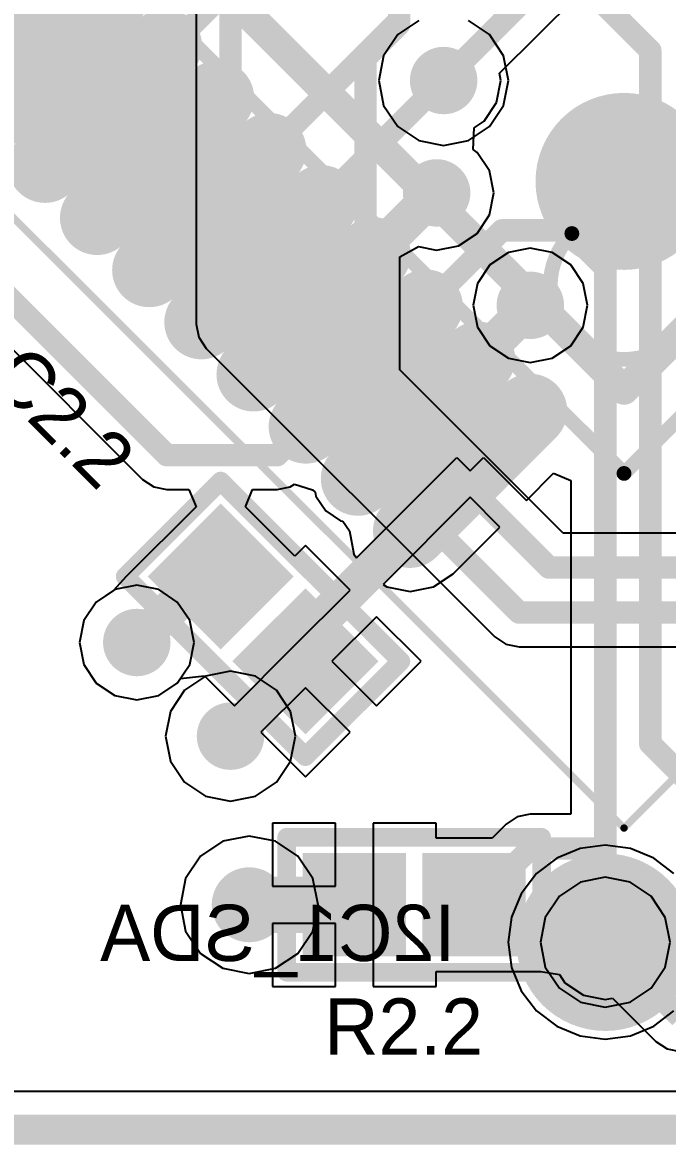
# Model space of a CAD drawing. Header units: millimetres. Extents: x 0.3 to 2.93, y 1.33 to 2.08.
# Drawn here: x 0.8495 to 1.0216, y 1.326 to 1.6255 of the extents above; entities that cross this region are included whole.
import ezdxf

# ---------------------------------------------------------------- set-up
doc = ezdxf.new("R2010")
doc.units = ezdxf.units.MM
doc.header["$MEASUREMENT"] = 0
for name, color, linetype in [('BottomLayer', 5, 'Continuous'), ('BottomOverlay', 54, 'Continuous'), ('BottomPaste', 16, 'Continuous'), ('BottomSolder', 6, 'Continuous'), ('Mechanical13', 56, 'Continuous'), ('Mechanical15', 56, 'Continuous'), ('Mechanical2', 216, 'Continuous'), ('MidLayer1', 16, 'Continuous'), ('MidLayer2', 76, 'Continuous'), ('MultiLayer', 9, 'Continuous'), ('TopLayer', 1, 'Continuous'), ('TopOverlay', 2, 'Continuous'), ('TopPaste', 8, 'Continuous'), ('TopSolder', 216, 'Continuous'), ('ViaHoleLayer', 16, 'Continuous')]:
    doc.layers.add(name, color=color, linetype=linetype)

# ---------------------------------------------------------------- blocks, each defined once
blk = doc.blocks.new('0402_88')
at = {"layer": 'TopLayer'}
for points in [[(-0.01181, -0.01181), (0.01181, -0.01181), (-0.01181, 0.01181), (0.01181, 0.01181)], [(0.02016, -0.01181), (0.04378, -0.01181), (0.02016, 0.01181), (0.04378, 0.01181)]]:
    blk.add_solid(points, dxfattribs=at)
at = {"layer": 'TopOverlay', "const_width": 0.005}
for points in [[(-0.018, 0.018), (-0.018, -0.018)], [(0.05, 0.018), (-0.018, 0.018)], [(0.05, 0.018), (0.05, -0.018)], [(0.05, -0.018), (-0.018, -0.018)]]:
    blk.add_lwpolyline(points, dxfattribs=at)
at = {"layer": 'TopOverlay', "const_width": 0.0025}
for points in [[(-0.01925, 0.018, 1), (-0.01675, 0.018, 1)], [(-0.01925, 0.018, 1), (-0.01675, 0.018, 1)], [(0.04875, 0.018, 1), (0.05125, 0.018, 1)], [(0.04875, 0.018, 1), (0.05125, 0.018, 1)], [(-0.01925, -0.018, 1), (-0.01675, -0.018, 1)], [(-0.01925, -0.018, 1), (-0.01675, -0.018, 1)], [(0.04875, -0.018, 1), (0.05125, -0.018, 1)], [(0.04875, -0.018, 1), (0.05125, -0.018, 1)]]:
    blk.add_lwpolyline(points, format="xyb", close=True, dxfattribs=at)
at = {"layer": 'TopPaste'}
for points in [[(-0.00981, -0.00981), (0.00981, -0.00981), (-0.00981, 0.00981), (0.00981, 0.00981)], [(0.02216, -0.00981), (0.04178, -0.00981), (0.02216, 0.00981), (0.04178, 0.00981)]]:
    blk.add_solid(points, dxfattribs=at)
at = {"layer": 'TopSolder'}
for points in [[(-0.01378, -0.01378), (0.01378, -0.01378), (-0.01378, 0.01378), (0.01378, 0.01378)], [(0.01819, -0.01378), (0.04575, -0.01378), (0.01819, 0.01378), (0.04575, 0.01378)]]:
    blk.add_solid(points, dxfattribs=at)
blk = doc.blocks.new('TSQFP50P900X900X160_48N_103')
at = {"layer": 'Mechanical13', "const_width": 0.00394}
for points in [[(0.1378, 0.1378), (-0.1378, 0.1378)], [(-0.1378, 0.1378), (-0.1378, -0.1378)]]:
    blk.add_lwpolyline(points, dxfattribs=at)
at = {"layer": 'Mechanical13'}
for points, const_width in [([(-0.13878, 0.1378, 1), (-0.13681, 0.1378, 1)], 0.00197), ([(-0.13878, 0.1378, 1), (-0.13681, 0.1378, 1)], 0.00197), ([(-0.08268, 0.10236, 1), (-0.12205, 0.10236, 1)], 0.00394), ([(-0.08366, 0.10236, 1), (-0.08169, 0.10236, 1)], 0.00197)]:
    blk.add_lwpolyline(points, format="xyb", close=True, dxfattribs=dict(at, const_width=const_width))
at = {"layer": 'Mechanical15', "const_width": 0.00197}
for points in [[(0.20472, 0.20472), (-0.20472, 0.20472)], [(-0.20472, 0.20472), (-0.20472, -0.20472)]]:
    blk.add_lwpolyline(points, dxfattribs=at)
at = {"layer": 'Mechanical15', "const_width": 0.000984}
blk.add_lwpolyline([(-0.20522, 0.20472, 1), (-0.20423, 0.20472, 1)], format="xyb", close=True, dxfattribs=at)
blk.add_lwpolyline([(-0.20522, 0.20472, 1), (-0.20423, 0.20472, 1)], format="xyb", close=True, dxfattribs=at)
at = {"layer": 'TopLayer', "const_width": 0.01181}
for points in [[(-0.10827, 0.18898), (-0.10827, 0.1437)], [(-0.08858, 0.18898), (-0.08858, 0.1437)], [(-0.0689, 0.18898), (-0.0689, 0.1437)], [(-0.04921, 0.18898), (-0.04921, 0.1437)], [(-0.02953, 0.18898), (-0.02953, 0.1437)], [(-0.00984, 0.18898), (-0.00984, 0.1437)], [(0.00984, 0.18898), (0.00984, 0.1437)], [(0.02953, 0.18898), (0.02953, 0.1437)], [(0.04921, 0.18898), (0.04921, 0.1437)], [(0.0689, 0.18898), (0.0689, 0.1437)]]:
    blk.add_lwpolyline(points, dxfattribs=at)
at = {"layer": 'TopLayer', "const_width": 0.00591}
for points in [[(-0.11122, 0.18898, 1), (-0.10532, 0.18898, 1)], [(-0.09154, 0.18898, 1), (-0.08563, 0.18898, 1)], [(-0.07185, 0.18898, 1), (-0.06595, 0.18898, 1)], [(-0.05217, 0.18898, 1), (-0.04626, 0.18898, 1)], [(-0.03248, 0.18898, 1), (-0.02657, 0.18898, 1)], [(-0.0128, 0.18898, 1), (-0.00689, 0.18898, 1)], [(0.00689, 0.18898, 1), (0.0128, 0.18898, 1)], [(0.02657, 0.18898, 1), (0.03248, 0.18898, 1)], [(-0.11122, 0.1437, 1), (-0.10532, 0.1437, 1)], [(-0.09154, 0.1437, 1), (-0.08563, 0.1437, 1)], [(-0.07185, 0.1437, 1), (-0.06595, 0.1437, 1)], [(-0.05217, 0.1437, 1), (-0.04626, 0.1437, 1)], [(-0.03248, 0.1437, 1), (-0.02657, 0.1437, 1)], [(-0.0128, 0.1437, 1), (-0.00689, 0.1437, 1)], [(0.00689, 0.1437, 1), (0.0128, 0.1437, 1)], [(0.02657, 0.1437, 1), (0.03248, 0.1437, 1)]]:
    blk.add_lwpolyline(points, format="xyb", close=True, dxfattribs=at)
at = {"layer": 'TopOverlay', "const_width": 0.00787}
for points in [[(0.12205, 0.12205), (-0.12205, 0.12205)], [(-0.12205, 0.12205), (-0.12205, -0.12205)]]:
    blk.add_lwpolyline(points, dxfattribs=at)
at = {"layer": 'TopOverlay'}
for points, const_width in [([(-0.12402, 0.12205, 1), (-0.12008, 0.12205, 1)], 0.00394), ([(-0.12402, 0.12205, 1), (-0.12008, 0.12205, 1)], 0.00394), ([(-0.07087, 0.08268, 1), (-0.09449, 0.08268, 1)], 0.02362), ([(-0.10039, 0.08268, 1), (-0.08858, 0.08268, 1)], 0.01181), ([(-0.07677, 0.08268, 1), (-0.06496, 0.08268, 1)], 0.01181)]:
    blk.add_lwpolyline(points, format="xyb", close=True, dxfattribs=dict(at, const_width=const_width))
at = {"layer": 'TopPaste', "const_width": 0.00781}
for points in [[(-0.10827, 0.18898), (-0.10827, 0.1437)], [(-0.08858, 0.18898), (-0.08858, 0.1437)], [(-0.0689, 0.18898), (-0.0689, 0.1437)], [(-0.04921, 0.18898), (-0.04921, 0.1437)], [(-0.02953, 0.18898), (-0.02953, 0.1437)], [(-0.00984, 0.18898), (-0.00984, 0.1437)], [(0.00984, 0.18898), (0.00984, 0.1437)], [(0.02953, 0.18898), (0.02953, 0.1437)], [(0.04921, 0.18898), (0.04921, 0.1437)]]:
    blk.add_lwpolyline(points, dxfattribs=at)
at = {"layer": 'TopPaste', "const_width": 0.00391}
for points in [[(-0.11022, 0.18898, 1), (-0.10632, 0.18898, 1)], [(-0.09054, 0.18898, 1), (-0.08663, 0.18898, 1)], [(-0.07085, 0.18898, 1), (-0.06695, 0.18898, 1)], [(-0.05117, 0.18898, 1), (-0.04726, 0.18898, 1)], [(-0.03148, 0.18898, 1), (-0.02757, 0.18898, 1)], [(-0.0118, 0.18898, 1), (-0.00789, 0.18898, 1)], [(0.00789, 0.18898, 1), (0.0118, 0.18898, 1)], [(0.02757, 0.18898, 1), (0.03148, 0.18898, 1)], [(-0.11022, 0.1437, 1), (-0.10632, 0.1437, 1)], [(-0.09054, 0.1437, 1), (-0.08663, 0.1437, 1)], [(-0.07085, 0.1437, 1), (-0.06695, 0.1437, 1)], [(-0.05117, 0.1437, 1), (-0.04726, 0.1437, 1)], [(-0.03148, 0.1437, 1), (-0.02757, 0.1437, 1)], [(-0.0118, 0.1437, 1), (-0.00789, 0.1437, 1)], [(0.00789, 0.1437, 1), (0.0118, 0.1437, 1)], [(0.02757, 0.1437, 1), (0.03148, 0.1437, 1)]]:
    blk.add_lwpolyline(points, format="xyb", close=True, dxfattribs=at)
at = {"layer": 'TopSolder', "const_width": 0.01981}
for points in [[(-0.10827, 0.18898), (-0.10827, 0.1437)], [(-0.08858, 0.18898), (-0.08858, 0.1437)], [(-0.0689, 0.18898), (-0.0689, 0.1437)], [(-0.04921, 0.18898), (-0.04921, 0.1437)], [(-0.02953, 0.18898), (-0.02953, 0.1437)], [(-0.00984, 0.18898), (-0.00984, 0.1437)], [(0.00984, 0.18898), (0.00984, 0.1437)], [(0.02953, 0.18898), (0.02953, 0.1437)], [(0.04921, 0.18898), (0.04921, 0.1437)], [(0.0689, 0.18898), (0.0689, 0.1437)]]:
    blk.add_lwpolyline(points, dxfattribs=at)
at = {"layer": 'TopSolder', "const_width": 0.00991}
for points in [[(-0.11322, 0.18898, 1), (-0.10332, 0.18898, 1)], [(-0.09354, 0.18898, 1), (-0.08363, 0.18898, 1)], [(-0.07385, 0.18898, 1), (-0.06395, 0.18898, 1)], [(-0.05417, 0.18898, 1), (-0.04426, 0.18898, 1)], [(-0.03448, 0.18898, 1), (-0.02457, 0.18898, 1)], [(-0.0148, 0.18898, 1), (-0.00489, 0.18898, 1)], [(0.00489, 0.18898, 1), (0.0148, 0.18898, 1)], [(0.02457, 0.18898, 1), (0.03448, 0.18898, 1)], [(0.04426, 0.18898, 1), (0.05417, 0.18898, 1)], [(-0.11322, 0.1437, 1), (-0.10332, 0.1437, 1)], [(-0.09354, 0.1437, 1), (-0.08363, 0.1437, 1)], [(-0.07385, 0.1437, 1), (-0.06395, 0.1437, 1)], [(-0.05417, 0.1437, 1), (-0.04426, 0.1437, 1)], [(-0.03448, 0.1437, 1), (-0.02457, 0.1437, 1)], [(-0.0148, 0.1437, 1), (-0.00489, 0.1437, 1)], [(0.00489, 0.1437, 1), (0.0148, 0.1437, 1)], [(0.02457, 0.1437, 1), (0.03448, 0.1437, 1)], [(0.04426, 0.1437, 1), (0.05417, 0.1437, 1)]]:
    blk.add_lwpolyline(points, format="xyb", close=True, dxfattribs=at)
blk = doc.blocks.new('T____P_____T______1___B_109')
at = {"layer": 'BottomLayer', "const_width": 0.01969}
blk.add_lwpolyline([(-0.00984, 0, 1), (0.00984, 0, 1)], format="xyb", close=True, dxfattribs=at)
at = {"layer": 'BottomPaste', "const_width": 0.01768}
blk.add_lwpolyline([(-0.00884, 0, 1), (0.00884, 0, 1)], format="xyb", close=True, dxfattribs=at)
at = {"layer": 'BottomSolder', "const_width": 0.02369}
blk.add_lwpolyline([(-0.01184, 0, 1), (0.01184, 0, 1)], format="xyb", close=True, dxfattribs=at)
blk = doc.blocks.new('0402_145')
at = {"layer": 'TopLayer'}
for points in [[(-0.01181, -0.01181), (0.01181, -0.01181), (-0.01181, 0.01181), (0.01181, 0.01181)], [(0.02016, -0.01181), (0.04378, -0.01181), (0.02016, 0.01181), (0.04378, 0.01181)]]:
    blk.add_solid(points, dxfattribs=at)
at = {"layer": 'TopOverlay', "const_width": 0.005}
for points in [[(0.05, 0.018), (-0.018, 0.018)], [(-0.018, 0.018), (-0.018, -0.018)], [(0.05, 0.018), (0.05, -0.018)], [(0.05, -0.018), (-0.018, -0.018)]]:
    blk.add_lwpolyline(points, dxfattribs=at)
at = {"layer": 'TopOverlay', "const_width": 0.0025}
for points in [[(-0.01925, 0.018, 1), (-0.01675, 0.018, 1)], [(-0.01925, 0.018, 1), (-0.01675, 0.018, 1)], [(0.04875, 0.018, 1), (0.05125, 0.018, 1)], [(0.04875, 0.018, 1), (0.05125, 0.018, 1)], [(-0.01925, -0.018, 1), (-0.01675, -0.018, 1)], [(-0.01925, -0.018, 1), (-0.01675, -0.018, 1)], [(0.04875, -0.018, 1), (0.05125, -0.018, 1)], [(0.04875, -0.018, 1), (0.05125, -0.018, 1)]]:
    blk.add_lwpolyline(points, format="xyb", close=True, dxfattribs=at)
at = {"layer": 'TopPaste'}
for points in [[(-0.00981, -0.00981), (0.00981, -0.00981), (-0.00981, 0.00981), (0.00981, 0.00981)], [(0.02216, -0.00981), (0.04178, -0.00981), (0.02216, 0.00981), (0.04178, 0.00981)]]:
    blk.add_solid(points, dxfattribs=at)
at = {"layer": 'TopSolder'}
for points in [[(-0.01378, -0.01378), (0.01378, -0.01378), (-0.01378, 0.01378), (0.01378, 0.01378)], [(0.01819, -0.01378), (0.04575, -0.01378), (0.01819, 0.01378), (0.04575, 0.01378)]]:
    blk.add_solid(points, dxfattribs=at)

msp = doc.modelspace()

# ---------------------------------------------------------------- linework, layer by layer
at = {"layer": 'BottomLayer'}
for p, q in [((0.97678, 1.61193), (1.14067, 1.77582)), ((0.89582, 1.64309), (0.89582, 1.545)), ((0.97716, 1.61), (0.97678, 1.61193)), ((0.976, 1.60415), (0.97716, 1.61)), ((0.97268, 1.59919), (0.976, 1.60415)), ((0.96971, 1.59155), (0.96999, 1.59738)), ((0.96999, 1.59738), (0.97268, 1.59919)), ((0.97081, 1.59081), (0.96971, 1.59155)), ((0.97413, 1.58585), (0.97081, 1.59081)), ((0.97529, 1.58), (0.97413, 1.58585)), ((0.97413, 1.57415), (0.97529, 1.58)), ((0.97081, 1.56919), (0.97413, 1.57415)), ((0.96585, 1.56587), (0.97081, 1.56919)), ((0.95018, 1.56297), (0.95518, 1.56567)), ((0.95518, 1.56567), (0.96, 1.56471)), ((0.96, 1.56471), (0.96585, 1.56587)), ((0.97915, 1.56413), (0.97419, 1.56081)), ((0.985, 1.56529), (0.97915, 1.56413)), ((0.99085, 1.56413), (0.985, 1.56529)), ((0.99581, 1.56081), (0.99085, 1.56413)), ((0.95018, 1.5328), (0.95018, 1.56297)), ((0.97419, 1.56081), (0.97087, 1.55585)), ((0.99913, 1.55585), (0.99581, 1.56081)), ((0.97087, 1.55585), (0.96971, 1.55)), ((1.00029, 1.55), (0.99913, 1.55585)), ((0.96971, 1.55), (0.97087, 1.54415)), ((0.99913, 1.54415), (1.00029, 1.55)), ((0.89582, 1.545), (0.89652, 1.54149)), ((0.97087, 1.54415), (0.97419, 1.53919)), ((0.99581, 1.53919), (0.99913, 1.54415)), ((0.89652, 1.54149), (0.89851, 1.53851)), ((0.89851, 1.53851), (0.97551, 1.46151)), ((0.97419, 1.53919), (0.97915, 1.53587)), ((0.99085, 1.53587), (0.99581, 1.53919)), ((0.97915, 1.53587), (0.985, 1.53471)), ((0.985, 1.53471), (0.99085, 1.53587)), ((0.9938, 1.48918), (0.95018, 1.5328)), ((1.4262, 1.48918), (0.9938, 1.48918)), ((0.87415, 1.47413), (0.86919, 1.47081)), ((0.88, 1.47529), (0.87415, 1.47413)), ((0.88585, 1.47413), (0.88, 1.47529)), ((0.89081, 1.47081), (0.88585, 1.47413)), ((0.86919, 1.47081), (0.86587, 1.46585)), ((0.89413, 1.46585), (0.89081, 1.47081)), ((0.86587, 1.46585), (0.86471, 1.46)), ((0.89529, 1.46), (0.89413, 1.46585)), ((0.86471, 1.46), (0.86587, 1.45415)), ((0.89413, 1.45415), (0.89529, 1.46)), ((0.97551, 1.46151), (0.97849, 1.45952)), ((0.97849, 1.45952), (0.982, 1.45882)), ((0.982, 1.45882), (1.446, 1.45882)), ((0.86587, 1.45415), (0.86919, 1.44919)), ((0.89081, 1.44919), (0.89413, 1.45415)), ((0.86919, 1.44919), (0.87415, 1.44587)), ((0.88585, 1.44587), (0.89081, 1.44919)), ((0.87415, 1.44587), (0.88, 1.44471)), ((0.88, 1.44471), (0.88585, 1.44587)), ((0.99829, 1.40502), (0.99205, 1.40244)), ((1.005, 1.40591), (0.99829, 1.40502)), ((1.01171, 1.40502), (1.005, 1.40591)), ((1.01795, 1.40244), (1.01171, 1.40502)), ((0.99205, 1.40244), (0.98668, 1.39832)), ((1.02332, 1.39832), (1.01795, 1.40244)), ((0.98668, 1.39832), (0.98256, 1.39295)), ((0.98256, 1.39295), (0.97998, 1.38671)), ((0.97998, 1.38671), (0.97909, 1.38)), ((0.97909, 1.38), (0.97998, 1.37329)), ((0.97998, 1.37329), (0.98256, 1.36705)), ((0.98256, 1.36705), (0.98668, 1.36168)), ((0.98668, 1.36168), (0.99205, 1.35756)), ((1.01795, 1.35756), (1.02332, 1.36168)), ((0.99205, 1.35756), (0.99829, 1.35498)), ((1.01171, 1.35498), (1.01795, 1.35756)), ((0.99829, 1.35498), (1.005, 1.35409)), ((1.005, 1.35409), (1.01171, 1.35498)), ((2.89294, 1.3402), (0.33706, 1.3402))]:
    msp.add_line(p, q, dxfattribs=at)
at = {"layer": 'BottomLayer', "const_width": 0.006}
for points in [[(0.96187, 1.61), (1.13687, 1.785)], [(0.905, 1.545), (0.905, 1.655)], [(0.95, 1.625), (0.95, 1.655)], [(0.941, 1.616), (0.95, 1.625)], [(0.941, 1.531), (0.941, 1.616)], [(0.905, 1.545), (0.982, 1.468)], [(0.94, 1.53), (0.941, 1.531)], [(0.94, 1.53), (0.99, 1.48)], [(0.99, 1.48), (1.43, 1.48)], [(0.982, 1.468), (1.47, 1.468)]]:
    msp.add_lwpolyline(points, dxfattribs=at)
at = {"layer": 'BottomLayer'}
for points, const_width in [([(0.9485, 1.625, 1), (0.9515, 1.625, 1)], 0.003), ([(0.9485, 1.625, 1), (0.9515, 1.625, 1)], 0.003), ([(0.9395, 1.616, 1), (0.9425, 1.616, 1)], 0.003), ([(0.9395, 1.616, 1), (0.9425, 1.616, 1)], 0.003), ([(0.95737, 1.61, 1), (0.96637, 1.61, 1)], 0.009), ([(0.96037, 1.61, 1), (0.96337, 1.61, 1)], 0.003), ([(0.9555, 1.58, 1), (0.9645, 1.58, 1)], 0.009), ([(0.9805, 1.55, 1), (0.9895, 1.55, 1)], 0.009), ([(0.9035, 1.545, 1), (0.9065, 1.545, 1)], 0.003), ([(0.9035, 1.545, 1), (0.9065, 1.545, 1)], 0.003), ([(0.9395, 1.531, 1), (0.9425, 1.531, 1)], 0.003), ([(0.9395, 1.531, 1), (0.9425, 1.531, 1)], 0.003), ([(0.9385, 1.53, 1), (0.9415, 1.53, 1)], 0.003), ([(0.9385, 1.53, 1), (0.9415, 1.53, 1)], 0.003), ([(0.9885, 1.48, 1), (0.9915, 1.48, 1)], 0.003), ([(0.9885, 1.48, 1), (0.9915, 1.48, 1)], 0.003), ([(0.9805, 1.468, 1), (0.9835, 1.468, 1)], 0.003), ([(0.9805, 1.468, 1), (0.9835, 1.468, 1)], 0.003), ([(0.8755, 1.46, 1), (0.8845, 1.46, 1)], 0.009), ([(0.9005, 1.435, 1), (0.9095, 1.435, 1)], 0.009), ([(0.905, 1.39, 1), (0.915, 1.39, 1)], 0.01), ([(1.0005, 1.38, 1), (1.0095, 1.38, 1)], 0.009)]:
    msp.add_lwpolyline(points, format="xyb", close=True, dxfattribs=dict(at, const_width=const_width))
at = {"layer": 'Mechanical2', "const_width": 0.008}
msp.add_lwpolyline([(0.34, 1.33), (2.89, 1.33)], dxfattribs=at)
at = {"layer": 'MidLayer1'}
for p, q in [((0.95524, 1.62601), (0.94961, 1.62226)), ((0.97413, 1.62226), (0.9685, 1.62601)), ((0.94961, 1.62226), (0.94586, 1.61663)), ((0.97788, 1.61663), (0.97413, 1.62226)), ((0.94586, 1.61663), (0.94454, 1.61)), ((0.9792, 1.61), (0.97788, 1.61663)), ((0.94454, 1.61), (0.94586, 1.60337)), ((0.97788, 1.60337), (0.9792, 1.61)), ((0.94586, 1.60337), (0.94961, 1.59774)), ((0.97413, 1.59774), (0.97788, 1.60337)), ((0.94961, 1.59774), (0.95524, 1.59399)), ((0.9685, 1.59399), (0.97413, 1.59774)), ((0.95524, 1.59399), (0.96187, 1.59267)), ((0.96187, 1.59267), (0.9685, 1.59399)), ((0.89837, 1.45101), (0.89274, 1.44726)), ((0.905, 1.45233), (0.89837, 1.45101)), ((0.91163, 1.45101), (0.905, 1.45233)), ((0.91726, 1.44726), (0.91163, 1.45101)), ((0.89274, 1.44726), (0.88899, 1.44163)), ((0.92101, 1.44163), (0.91726, 1.44726)), ((0.88899, 1.44163), (0.88767, 1.435)), ((0.92233, 1.435), (0.92101, 1.44163)), ((0.88767, 1.435), (0.88899, 1.42837)), ((0.92101, 1.42837), (0.92233, 1.435)), ((0.88899, 1.42837), (0.89274, 1.42274)), ((0.91726, 1.42274), (0.92101, 1.42837)), ((0.89274, 1.42274), (0.89837, 1.41899)), ((0.91163, 1.41899), (0.91726, 1.42274)), ((0.89837, 1.41899), (0.905, 1.41767)), ((0.905, 1.41767), (0.91163, 1.41899)), ((0.91, 1.40835), (0.90298, 1.40696)), ((0.91702, 1.40696), (0.91, 1.40835)), ((0.90298, 1.40696), (0.89702, 1.40298)), ((0.92298, 1.40298), (0.91702, 1.40696)), ((0.89702, 1.40298), (0.89304, 1.39702)), ((0.92696, 1.39702), (0.92298, 1.40298)), ((0.89304, 1.39702), (0.89165, 1.39)), ((0.92835, 1.39), (0.92696, 1.39702)), ((0.99837, 1.39601), (0.99274, 1.39226)), ((1.005, 1.39733), (0.99837, 1.39601)), ((1.01163, 1.39601), (1.005, 1.39733)), ((1.01726, 1.39226), (1.01163, 1.39601)), ((0.89165, 1.39), (0.89304, 1.38298)), ((0.92696, 1.38298), (0.92835, 1.39)), ((0.99274, 1.39226), (0.98899, 1.38663)), ((1.02101, 1.38663), (1.01726, 1.39226)), ((0.98899, 1.38663), (0.98767, 1.38)), ((1.02233, 1.38), (1.02101, 1.38663)), ((0.89304, 1.38298), (0.89702, 1.37702)), ((0.92298, 1.37702), (0.92696, 1.38298)), ((0.98767, 1.38), (0.98899, 1.37337)), ((1.02101, 1.37337), (1.02233, 1.38)), ((0.89702, 1.37702), (0.90298, 1.37304)), ((0.91702, 1.37304), (0.92298, 1.37702)), ((0.90298, 1.37304), (0.91, 1.37165)), ((0.91, 1.37165), (0.91702, 1.37304)), ((0.98899, 1.37337), (0.99274, 1.36774)), ((1.01726, 1.36774), (1.02101, 1.37337)), ((0.99274, 1.36774), (0.99837, 1.36399)), ((1.01163, 1.36399), (1.01726, 1.36774)), ((0.99837, 1.36399), (1.005, 1.36267)), ((1.005, 1.36267), (1.01163, 1.36399)), ((1.85843, 1.3402), (0.33706, 1.3402))]:
    msp.add_line(p, q, dxfattribs=at)
for points, const_width in [([(0.95737, 1.61, 1), (0.96637, 1.61, 1)], 0.009), ([(0.9555, 1.58, 1), (0.9645, 1.58, 1)], 0.009), ([(0.9805, 1.55, 1), (0.9895, 1.55, 1)], 0.009), ([(0.8755, 1.46, 1), (0.8845, 1.46, 1)], 0.009), ([(0.9005, 1.435, 1), (0.9095, 1.435, 1)], 0.009), ([(0.905, 1.39, 1), (0.915, 1.39, 1)], 0.01), ([(1.0005, 1.38, 1), (1.0095, 1.38, 1)], 0.009)]:
    msp.add_lwpolyline(points, format="xyb", close=True, dxfattribs=dict(at, const_width=const_width))
at = {"layer": 'MidLayer2'}
for p, q in [((0.95524, 1.62601), (0.94961, 1.62226)), ((0.97413, 1.62226), (0.9685, 1.62601)), ((0.94961, 1.62226), (0.94586, 1.61663)), ((0.97788, 1.61663), (0.97413, 1.62226)), ((0.94586, 1.61663), (0.94454, 1.61)), ((0.9792, 1.61), (0.97788, 1.61663)), ((0.94454, 1.61), (0.94586, 1.60337)), ((0.97788, 1.60337), (0.9792, 1.61)), ((0.94586, 1.60337), (0.94961, 1.59774)), ((0.97413, 1.59774), (0.97788, 1.60337)), ((0.94961, 1.59774), (0.95524, 1.59399)), ((0.9685, 1.59399), (0.97413, 1.59774)), ((0.95524, 1.59399), (0.96187, 1.59267)), ((0.96187, 1.59267), (0.9685, 1.59399)), ((0.89837, 1.45101), (0.89274, 1.44726)), ((0.905, 1.45233), (0.89837, 1.45101)), ((0.91163, 1.45101), (0.905, 1.45233)), ((0.91726, 1.44726), (0.91163, 1.45101)), ((0.89274, 1.44726), (0.88899, 1.44163)), ((0.92101, 1.44163), (0.91726, 1.44726)), ((0.88899, 1.44163), (0.88767, 1.435)), ((0.92233, 1.435), (0.92101, 1.44163)), ((0.88767, 1.435), (0.88899, 1.42837)), ((0.92101, 1.42837), (0.92233, 1.435)), ((0.88899, 1.42837), (0.89274, 1.42274)), ((0.91726, 1.42274), (0.92101, 1.42837)), ((0.89274, 1.42274), (0.89837, 1.41899)), ((0.91163, 1.41899), (0.91726, 1.42274)), ((0.89837, 1.41899), (0.905, 1.41767)), ((0.905, 1.41767), (0.91163, 1.41899)), ((0.91, 1.40835), (0.90298, 1.40696)), ((0.91702, 1.40696), (0.91, 1.40835)), ((0.90298, 1.40696), (0.89702, 1.40298)), ((0.92298, 1.40298), (0.91702, 1.40696)), ((0.89702, 1.40298), (0.89304, 1.39702)), ((0.92696, 1.39702), (0.92298, 1.40298)), ((0.89304, 1.39702), (0.89165, 1.39)), ((0.92835, 1.39), (0.92696, 1.39702)), ((0.99837, 1.39601), (0.99274, 1.39226)), ((1.005, 1.39733), (0.99837, 1.39601)), ((1.01163, 1.39601), (1.005, 1.39733)), ((1.01726, 1.39226), (1.01163, 1.39601)), ((0.89165, 1.39), (0.89304, 1.38298)), ((0.92696, 1.38298), (0.92835, 1.39)), ((0.99274, 1.39226), (0.98899, 1.38663)), ((1.02101, 1.38663), (1.01726, 1.39226)), ((0.98899, 1.38663), (0.98767, 1.38)), ((1.02233, 1.38), (1.02101, 1.38663)), ((0.89304, 1.38298), (0.89702, 1.37702)), ((0.92298, 1.37702), (0.92696, 1.38298)), ((0.98767, 1.38), (0.98899, 1.37337)), ((1.02101, 1.37337), (1.02233, 1.38)), ((0.89702, 1.37702), (0.90298, 1.37304)), ((0.91702, 1.37304), (0.92298, 1.37702)), ((0.90298, 1.37304), (0.91, 1.37165)), ((0.91, 1.37165), (0.91702, 1.37304)), ((0.98899, 1.37337), (0.99274, 1.36774)), ((1.01726, 1.36774), (1.02101, 1.37337)), ((0.99274, 1.36774), (0.99837, 1.36399)), ((1.01163, 1.36399), (1.01726, 1.36774)), ((0.99837, 1.36399), (1.005, 1.36267)), ((1.005, 1.36267), (1.01163, 1.36399)), ((1.85843, 1.3402), (0.33706, 1.3402))]:
    msp.add_line(p, q, dxfattribs=at)
for points, const_width in [([(0.95737, 1.61, 1), (0.96637, 1.61, 1)], 0.009), ([(0.9555, 1.58, 1), (0.9645, 1.58, 1)], 0.009), ([(0.9805, 1.55, 1), (0.9895, 1.55, 1)], 0.009), ([(0.8755, 1.46, 1), (0.8845, 1.46, 1)], 0.009), ([(0.9005, 1.435, 1), (0.9095, 1.435, 1)], 0.009), ([(0.905, 1.39, 1), (0.915, 1.39, 1)], 0.01), ([(1.0005, 1.38, 1), (1.0095, 1.38, 1)], 0.009)]:
    msp.add_lwpolyline(points, format="xyb", close=True, dxfattribs=dict(at, const_width=const_width))
at = {"layer": 'MultiLayer'}
for points, const_width in [([(0.95737, 1.61, 1), (0.96637, 1.61, 1)], 0.009), ([(0.9555, 1.58, 1), (0.9645, 1.58, 1)], 0.009), ([(0.9805, 1.55, 1), (0.9895, 1.55, 1)], 0.009), ([(0.8755, 1.46, 1), (0.8845, 1.46, 1)], 0.009), ([(0.9005, 1.435, 1), (0.9095, 1.435, 1)], 0.009), ([(0.905, 1.39, 1), (0.915, 1.39, 1)], 0.01), ([(1.0005, 1.38, 1), (1.0095, 1.38, 1)], 0.009)]:
    msp.add_lwpolyline(points, format="xyb", close=True, dxfattribs=dict(at, const_width=const_width))
at = {"layer": 'TopLayer'}
for p, q in [((0.6858, 1.69925), (0.88154, 1.50351)), ((0.93863, 1.48259), (0.9654, 1.50936)), ((0.9654, 1.50936), (0.96894, 1.50582)), ((0.96894, 1.50582), (0.97247, 1.50936)), ((0.97247, 1.50936), (0.98394, 1.49789)), ((0.88154, 1.50351), (0.88452, 1.50152)), ((0.98394, 1.49789), (0.9912, 1.50516)), ((0.9912, 1.50516), (0.99582, 1.50324)), ((0.88452, 1.50152), (0.88803, 1.50082)), ((0.88803, 1.50082), (0.89389, 1.50082)), ((0.89389, 1.50082), (0.89581, 1.4962)), ((0.90898, 1.4962), (0.9109, 1.50082)), ((0.9109, 1.50082), (0.91744, 1.50082)), ((0.91744, 1.50082), (0.92095, 1.50152)), ((0.92095, 1.50152), (0.92207, 1.50227)), ((0.92207, 1.50227), (0.92691, 1.50074)), ((0.92691, 1.50074), (0.92759, 1.50011)), ((0.99582, 1.50324), (0.99582, 1.41418)), ((0.92759, 1.50011), (0.9278, 1.49909)), ((0.9278, 1.49909), (0.93043, 1.49515)), ((0.96894, 1.49875), (0.9457, 1.47552)), ((0.97687, 1.49082), (0.96894, 1.49875)), ((0.89581, 1.4962), (0.87721, 1.47761)), ((0.92217, 1.48302), (0.90898, 1.4962)), ((0.93043, 1.49515), (0.93437, 1.49252)), ((0.93437, 1.49252), (0.93499, 1.4924)), ((0.93499, 1.4924), (0.93671, 1.48982)), ((0.93671, 1.48982), (0.93795, 1.48361)), ((0.9644, 1.47835), (0.97687, 1.49082)), ((0.925, 1.48585), (0.92217, 1.48302)), ((0.93689, 1.47396), (0.925, 1.48585)), ((0.93795, 1.48361), (0.93863, 1.48259)), ((0.87721, 1.47761), (0.87383, 1.47391)), ((0.87721, 1.47761), (0.87721, 1.47761)), ((0.95914, 1.47483), (0.9644, 1.47835)), ((0.87383, 1.47391), (0.86919, 1.47081)), ((0.92146, 1.45854), (0.93689, 1.47396)), ((0.9457, 1.47552), (0.94672, 1.47483)), ((0.94672, 1.47483), (0.95293, 1.4736)), ((0.95293, 1.4736), (0.95914, 1.47483)), ((0.86919, 1.47081), (0.86587, 1.46585)), ((0.86587, 1.46585), (0.86471, 1.46)), ((0.94396, 1.46689), (0.93207, 1.455)), ((0.95585, 1.455), (0.94396, 1.46689)), ((0.86471, 1.46), (0.86587, 1.45415)), ((0.90604, 1.44311), (0.92146, 1.45854)), ((0.86587, 1.45415), (0.86919, 1.44919)), ((0.93207, 1.455), (0.94396, 1.44311)), ((0.94396, 1.44311), (0.95585, 1.455)), ((0.89081, 1.44919), (0.89165, 1.45043)), ((0.89165, 1.45043), (0.89809, 1.45107)), ((0.89809, 1.45107), (0.90604, 1.44311)), ((0.86919, 1.44919), (0.87415, 1.44587)), ((0.88585, 1.44587), (0.89081, 1.44919)), ((0.925, 1.44793), (0.91311, 1.43604)), ((0.93689, 1.43604), (0.925, 1.44793)), ((0.87415, 1.44587), (0.88, 1.44471)), ((0.88, 1.44471), (0.88585, 1.44587)), ((0.91311, 1.43604), (0.925, 1.42415)), ((0.925, 1.42415), (0.93689, 1.43604)), ((0.985, 1.41418), (0.98149, 1.41348)), ((0.99582, 1.41418), (0.985, 1.41418)), ((0.93303, 1.41181), (0.91622, 1.41181)), ((0.91622, 1.41181), (0.91622, 1.395)), ((0.93303, 1.395), (0.93303, 1.41181)), ((0.95984, 1.41181), (0.94303, 1.41181)), ((0.94303, 1.41181), (0.94303, 1.39)), ((0.95984, 1.40781), (0.95984, 1.41181)), ((0.97851, 1.41149), (0.97483, 1.40781)), ((0.98149, 1.41348), (0.97851, 1.41149)), ((0.97483, 1.40781), (0.95984, 1.40781)), ((0.91622, 1.395), (0.93303, 1.395)), ((0.94303, 1.39), (0.94303, 1.36819)), ((0.93303, 1.385), (0.91622, 1.385)), ((0.91622, 1.385), (0.91622, 1.36819)), ((0.93303, 1.36819), (0.93303, 1.385)), ((0.95984, 1.36819), (0.95984, 1.37219)), ((0.95984, 1.37219), (0.98781, 1.37219)), ((0.98781, 1.37219), (0.98781, 1.37219)), ((0.98781, 1.37219), (0.98781, 1.37219)), ((0.98781, 1.37219), (0.99274, 1.37135)), ((0.99274, 1.37135), (0.99419, 1.36919)), ((0.99419, 1.36919), (0.99915, 1.36587)), ((0.91622, 1.36819), (0.93303, 1.36819)), ((0.94303, 1.36819), (0.95984, 1.36819)), ((0.99915, 1.36587), (1.005, 1.36471)), ((1.005, 1.36471), (1.00693, 1.36509)), ((1.00693, 1.36509), (1.01851, 1.35351)), ((1.01851, 1.35351), (1.02149, 1.35152)), ((1.02149, 1.35152), (1.025, 1.35082)), ((1.89526, 1.3402), (0.56647, 1.3402))]:
    msp.add_line(p, q, dxfattribs=at)
for points, const_width in [([(0.67992, 1.71811), (0.88803, 1.51)], 0.006), ([(0.96, 1.675), (1.017, 1.618)], 0.006), ([(0.95, 1.62608), (0.95, 1.655)], 0.006), ([(0.87326, 1.60326), (0.905, 1.635)], 0.006), ([(0.89934, 1.57542), (0.95, 1.62608)], 0.006), ([(1.017, 1.433), (1.017, 1.618)], 0.006), ([(0.91326, 1.5615), (0.96176, 1.61)], 0.006), ([(0.96176, 1.61), (0.96187, 1.61)], 0.006), ([(0.8715, 1.60326), (0.87326, 1.60326)], 0.006), ([(0.92718, 1.54758), (0.9596, 1.58)], 0.01), ([(0.9596, 1.58), (0.96, 1.58)], 0.01), ([(0.9411, 1.53366), (0.97744, 1.57)], 0.006), ([(0.97744, 1.57), (0.995, 1.57)], 0.006), ([(0.995, 1.57), (1.005, 1.56)], 0.006), ([(1.005, 1.405), (1.005, 1.56)], 0.006), ([(0.95502, 1.51974), (0.98527, 1.55)], 0.01), ([(0.985, 1.55), (0.98527, 1.55)], 0.01), ([(0.91744, 1.51), (0.9411, 1.53366)], 0.006), ([(0.88803, 1.51), (0.91744, 1.51)], 0.006), ([(0.925, 1.46189), (0.96894, 1.50582)], 0.01), ([(0.88, 1.46), (0.89761, 1.47761)], 0.01), ([(0.89761, 1.47761), (0.90239, 1.47761)], 0.01), ([(0.925, 1.455), (0.925, 1.46189)], 0.01), ([(0.905, 1.435), (0.925, 1.455)], 0.01), ([(1.017, 1.433), (1.07, 1.38)], 0.006), ([(0.97, 1.39), (0.985, 1.405)], 0.006), ([(0.985, 1.405), (1.005, 1.405)], 0.006), ([(1.005, 1.38), (1.005, 1.405)], 0.006), ([(0.91, 1.39), (0.93803, 1.39)], 0.015), ([(1.005, 1.38), (1.025, 1.36)], 0.006)]:
    msp.add_lwpolyline(points, dxfattribs=dict(at, const_width=const_width))
for points, const_width in [([(0.9485, 1.62608, 1), (0.9515, 1.62608, 1)], 0.003), ([(0.9485, 1.62608, 1), (0.9515, 1.62608, 1)], 0.003), ([(1.0155, 1.618, 1), (1.0185, 1.618, 1)], 0.003), ([(1.0155, 1.618, 1), (1.0185, 1.618, 1)], 0.003), ([(0.95737, 1.61, 1), (0.96637, 1.61, 1)], 0.009), ([(0.96026, 1.61, 1), (0.96326, 1.61, 1)], 0.003), ([(0.96026, 1.61, 1), (0.96326, 1.61, 1)], 0.003), ([(0.96037, 1.61, 1), (0.96337, 1.61, 1)], 0.003), ([(0.87, 1.60326, 1), (0.873, 1.60326, 1)], 0.003), ([(0.87176, 1.60326, 1), (0.87476, 1.60326, 1)], 0.003), ([(0.87176, 1.60326, 1), (0.87476, 1.60326, 1)], 0.003), ([(0.9555, 1.58, 1), (0.9645, 1.58, 1)], 0.009), ([(0.9571, 1.58, 1), (0.9621, 1.58, 1)], 0.005), ([(0.9571, 1.58, 1), (0.9621, 1.58, 1)], 0.005), ([(0.9575, 1.58, 1), (0.9625, 1.58, 1)], 0.005), ([(0.89784, 1.57542, 1), (0.90084, 1.57542, 1)], 0.003), ([(0.97594, 1.57, 1), (0.97894, 1.57, 1)], 0.003), ([(0.97594, 1.57, 1), (0.97894, 1.57, 1)], 0.003), ([(0.9935, 1.57, 1), (0.9965, 1.57, 1)], 0.003), ([(0.9935, 1.57, 1), (0.9965, 1.57, 1)], 0.003), ([(0.91176, 1.5615, 1), (0.91476, 1.5615, 1)], 0.003), ([(1.0035, 1.56, 1), (1.0065, 1.56, 1)], 0.003), ([(1.0035, 1.56, 1), (1.0065, 1.56, 1)], 0.003), ([(0.9805, 1.55, 1), (0.9895, 1.55, 1)], 0.009), ([(0.9825, 1.55, 1), (0.9875, 1.55, 1)], 0.005), ([(0.98277, 1.55, 1), (0.98777, 1.55, 1)], 0.005), ([(0.98277, 1.55, 1), (0.98777, 1.55, 1)], 0.005), ([(0.92468, 1.54758, 1), (0.92968, 1.54758, 1)], 0.005), ([(0.9396, 1.53366, 1), (0.9426, 1.53366, 1)], 0.003), ([(0.9396, 1.53366, 1), (0.9426, 1.53366, 1)], 0.003), ([(0.95252, 1.51974, 1), (0.95752, 1.51974, 1)], 0.005), ([(0.88653, 1.51, 1), (0.88953, 1.51, 1)], 0.003), ([(0.88653, 1.51, 1), (0.88953, 1.51, 1)], 0.003), ([(0.91594, 1.51, 1), (0.91894, 1.51, 1)], 0.003), ([(0.91594, 1.51, 1), (0.91894, 1.51, 1)], 0.003), ([(0.96644, 1.50582, 1), (0.97144, 1.50582, 1)], 0.005), ([(0.89511, 1.47761, 1), (0.90011, 1.47761, 1)], 0.005), ([(0.89511, 1.47761, 1), (0.90011, 1.47761, 1)], 0.005), ([(0.89989, 1.47761, 1), (0.90489, 1.47761, 1)], 0.005), ([(0.8755, 1.46, 1), (0.8845, 1.46, 1)], 0.009), ([(0.8775, 1.46, 1), (0.8825, 1.46, 1)], 0.005), ([(0.9225, 1.46189, 1), (0.9275, 1.46189, 1)], 0.005), ([(0.9225, 1.46189, 1), (0.9275, 1.46189, 1)], 0.005), ([(0.9225, 1.455, 1), (0.9275, 1.455, 1)], 0.005), ([(0.9225, 1.455, 1), (0.9275, 1.455, 1)], 0.005), ([(0.9005, 1.435, 1), (0.9095, 1.435, 1)], 0.009), ([(0.9025, 1.435, 1), (0.9075, 1.435, 1)], 0.005), ([(1.0155, 1.433, 1), (1.0185, 1.433, 1)], 0.003), ([(1.0155, 1.433, 1), (1.0185, 1.433, 1)], 0.003), ([(0.9835, 1.405, 1), (0.9865, 1.405, 1)], 0.003), ([(0.9835, 1.405, 1), (0.9865, 1.405, 1)], 0.003), ([(1.0035, 1.405, 1), (1.0065, 1.405, 1)], 0.003), ([(1.0035, 1.405, 1), (1.0065, 1.405, 1)], 0.003), ([(1.0035, 1.405, 1), (1.0065, 1.405, 1)], 0.003), ([(0.905, 1.39, 1), (0.915, 1.39, 1)], 0.01), ([(0.90625, 1.39, 1), (0.91375, 1.39, 1)], 0.0075), ([(0.93428, 1.39, 1), (0.94178, 1.39, 1)], 0.0075), ([(0.9685, 1.39, 1), (0.9715, 1.39, 1)], 0.003), ([(1.0005, 1.38, 1), (1.0095, 1.38, 1)], 0.009), ([(1.0035, 1.38, 1), (1.0065, 1.38, 1)], 0.003), ([(1.0035, 1.38, 1), (1.0065, 1.38, 1)], 0.003)]:
    msp.add_lwpolyline(points, format="xyb", close=True, dxfattribs=dict(at, const_width=const_width))
at = {"layer": 'ViaHoleLayer'}
for points, const_width in [([(0.95987, 1.61, 1), (0.96387, 1.61, 1)], 0.004), ([(0.958, 1.58, 1), (0.962, 1.58, 1)], 0.004), ([(0.983, 1.55, 1), (0.987, 1.55, 1)], 0.004), ([(0.878, 1.46, 1), (0.882, 1.46, 1)], 0.004), ([(0.903, 1.435, 1), (0.907, 1.435, 1)], 0.004), ([(0.9075, 1.39, 1), (0.9125, 1.39, 1)], 0.005), ([(1.003, 1.38, 1), (1.007, 1.38, 1)], 0.004)]:
    msp.add_lwpolyline(points, format="xyb", close=True, dxfattribs=dict(at, const_width=const_width))

# ---------------------------------------------------------------- block references
for name, p, rotation in [('TSQFP50P900X900X160_48N_103', (1.01, 1.7), 135), ('0402_145', (0.925, 1.455), 135), ('0402_88', (0.97, 1.39), 180), ('T____P_____T______1___B_109', (1.005, 1.38), 90)]:
    msp.add_blockref(name, p, dxfattribs=dict(rotation=rotation))

# ---------------------------------------------------------------- texts
at = {"layer": 'BottomOverlay', "text_generation_flag": 2}
msp.add_text('I2C1_SDA', height=0.015, dxfattribs=at).set_placement((0.965, 1.375))
at = {"layer": 'TopOverlay'}
msp.add_text('C2.2', height=0.015, rotation=315, dxfattribs=at).set_placement((0.84, 1.53))
msp.add_text('R2.2', height=0.015, dxfattribs=at).set_placement((0.93, 1.35))

doc.saveas('drawing.dxf')
